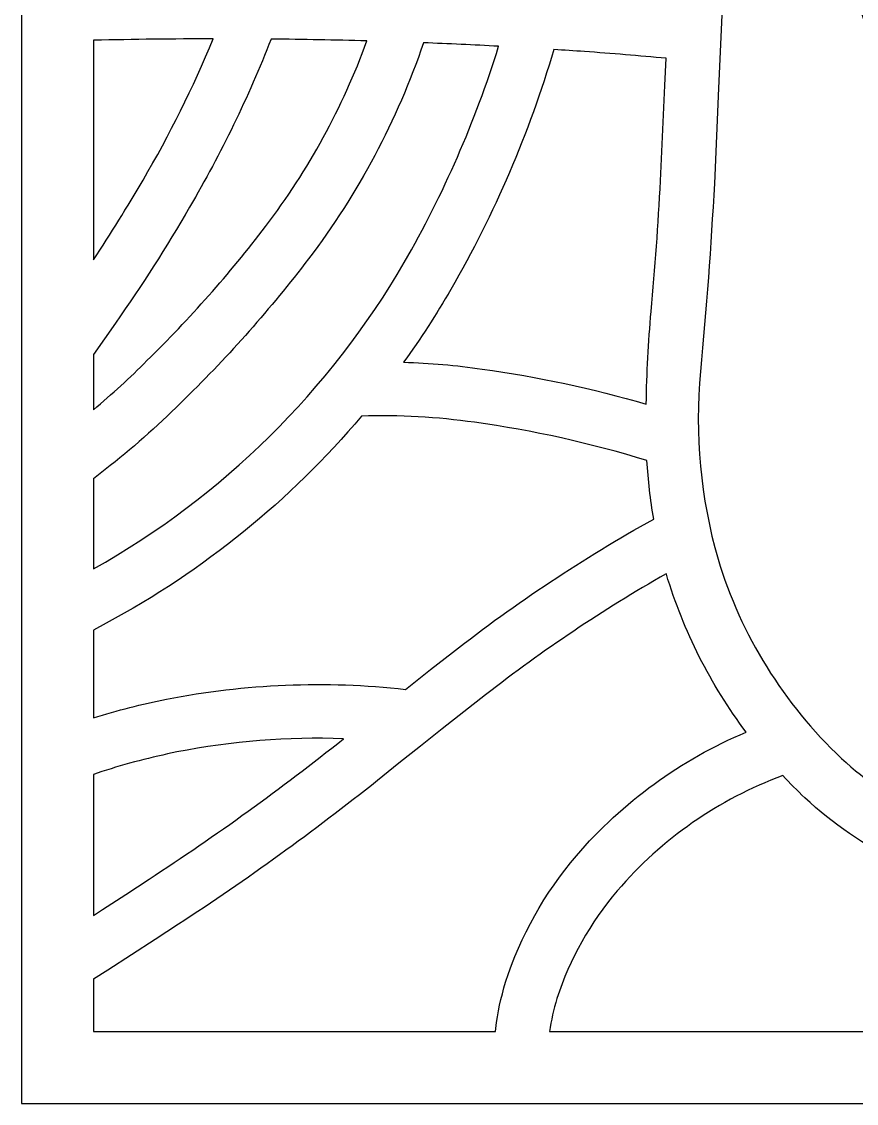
# Model space of a CAD drawing. Header units: centimetres. Extents: x -10 to 9.7, y -11.6 to 10.4.
# Drawn here: x -9.996 to -6.248, y -11.625 to -6.766 of the extents above; entities that cross this region are included whole.
import ezdxf

# ---------------------------------------------------------------- set-up
doc = ezdxf.new("R2010")
doc.units = ezdxf.units.CM
doc.header["$MEASUREMENT"] = 0
doc.layers.add('layer 1', color=7, linetype='Continuous')

msp = doc.modelspace()

# ---------------------------------------------------------------- linework, layer by layer
at = {"layer": 'layer 1', "color": 242}
for points, knots in [([(-9.99646, 10.4016), (-9.99646, 10.4016), (-0.77487, 10.4016), (-0.77487, 10.4016), (-0.77487, 10.4016), (-0.77487, 10.4016), (-0.77487, -11.62463), (-0.77487, -11.62463), (-0.77487, -11.62463), (-0.77487, -11.62463), (-9.99646, -11.62463), (-9.99646, -11.62463), (-9.99646, -11.62463), (-9.99646, -11.62463), (-9.99646, 10.4016), (-9.99646, 10.4016)], [0, 0, 0, 0, 0.2, 0.2, 0.2, 0.2, 0.4, 0.4, 0.4, 0.4, 0.6, 0.6, 0.6, 0.6, 1, 1, 1, 1]), ([(-6.88593, -7.49268), (-6.88593, -7.49268), (-6.86682, -7.06475), (-6.86682, -7.06475), (-6.86682, -7.06475), (-6.86682, -7.06475), (-6.84801, -6.63682), (-6.84801, -6.63682), (-6.84801, -6.63682), (-6.8389, -6.48956), (-6.83464, -6.34203), (-6.83516, -6.19447), (-6.83516, -6.19447), (-6.83487, -6.03091), (-6.85109, -5.86778), (-6.88361, -5.70751), (-6.88361, -5.70751), (-6.93231, -5.48905), (-7.01229, -5.27885), (-7.12104, -5.08328), (-7.12104, -5.08328), (-7.04556, -5.03018), (-6.96765, -4.98065), (-6.88754, -4.9348), (-6.88754, -4.9348), (-6.69684, -4.82169), (-6.49543, -4.72755), (-6.28629, -4.6538), (-6.28629, -4.6538), (-6.36351, -5.02254), (-6.39796, -5.39888), (-6.38894, -5.77555), (-6.38894, -5.77555), (-6.38088, -6.12842), (-6.31585, -6.47756), (-6.19631, -6.80969), (-6.19631, -6.80969), (-6.15462, -6.92122), (-6.10982, -7.03152), (-6.06196, -7.14053), (-6.06196, -7.14053), (-6.01063, -7.25659), (-5.96517, -7.37515), (-5.92574, -7.49577), (-5.92574, -7.49577), (-5.88326, -7.62277), (-5.86111, -7.75572), (-5.86006, -7.88961), (-5.86006, -7.88961), (-5.86052, -7.97748), (-5.86419, -8.06529), (-5.87101, -8.15287), (-5.87101, -8.15287), (-5.89365, -8.5888), (-5.86809, -9.02581), (-5.7948, -9.45617), (-5.7948, -9.45617), (-5.74537, -9.76345), (-5.66363, -10.0646), (-5.55091, -10.35474), (-5.55091, -10.35474), (-5.53655, -10.39168), (-5.52151, -10.42832), (-5.50574, -10.46467), (-5.50574, -10.46467), (-5.51371, -10.46342), (-5.52167, -10.46208), (-5.52964, -10.46067), (-5.52964, -10.46067), (-5.82348, -10.41239), (-6.09661, -10.2782), (-6.31447, -10.07522), (-6.31447, -10.07522), (-6.57469, -9.83061), (-6.76613, -9.52178), (-6.86951, -9.17996), (-6.86951, -9.17996), (-6.94814, -8.9064), (-6.97482, -8.6204), (-6.94821, -8.33701), (-6.94821, -8.33701), (-6.92179, -8.05602), (-6.90104, -7.77453), (-6.88593, -7.49268), (-6.88593, -7.49268), (-6.88593, -7.49268), (-6.88593, -7.49268), (-6.88593, -7.49268)], [0, 0, 0, 0, 0.0434783, 0.0434783, 0.0434783, 0.0434783, 0.0869565, 0.0869565, 0.0869565, 0.0869565, 0.1304348, 0.1304348, 0.1304348, 0.1304348, 0.173913, 0.173913, 0.173913, 0.173913, 0.2173913, 0.2173913, 0.2173913, 0.2173913, 0.2608696, 0.2608696, 0.2608696, 0.2608696, 0.3043478, 0.3043478, 0.3043478, 0.3043478, 0.3478261, 0.3478261, 0.3478261, 0.3478261, 0.3913043, 0.3913043, 0.3913043, 0.3913043, 0.4347826, 0.4347826, 0.4347826, 0.4347826, 0.4782609, 0.4782609, 0.4782609, 0.4782609, 0.5217391, 0.5217391, 0.5217391, 0.5217391, 0.5652174, 0.5652174, 0.5652174, 0.5652174, 0.6086957, 0.6086957, 0.6086957, 0.6086957, 0.6521739, 0.6521739, 0.6521739, 0.6521739, 0.6956522, 0.6956522, 0.6956522, 0.6956522, 0.7391304, 0.7391304, 0.7391304, 0.7391304, 0.7826087, 0.7826087, 0.7826087, 0.7826087, 0.826087, 0.826087, 0.826087, 0.826087, 0.8695652, 0.8695652, 0.8695652, 0.8695652, 0.9130435, 0.9130435, 0.9130435, 0.9130435, 1, 1, 1, 1]), ([(-9.67407, -8.50928), (-9.67407, -8.50928), (-9.67407, -8.26067), (-9.67407, -8.26067), (-9.67407, -8.26067), (-9.67407, -8.26067), (-9.57509, -8.11954), (-9.57509, -8.11954), (-9.57509, -8.11954), (-9.45693, -7.951), (-9.34601, -7.77748), (-9.24273, -7.59944), (-9.24273, -7.59944), (-9.10084, -7.35774), (-8.97839, -7.1052), (-8.87646, -6.8441), (-8.87646, -6.8441), (-8.73299, -6.84554), (-8.5895, -6.8483), (-8.44607, -6.85233), (-8.44607, -6.85233), (-8.55485, -7.15128), (-8.70821, -7.43215), (-8.90087, -7.68528), (-8.90087, -7.68528), (-9.06371, -7.89892), (-9.24182, -8.10046), (-9.43382, -8.28827), (-9.43382, -8.28827), (-9.51039, -8.36572), (-9.59059, -8.43953), (-9.67414, -8.50938), (-9.67414, -8.50938), (-9.67414, -8.50938), (-9.67407, -8.50928), (-9.67407, -8.50928)], [0, 0, 0, 0, 0.1, 0.1, 0.1, 0.1, 0.2, 0.2, 0.2, 0.2, 0.3, 0.3, 0.3, 0.3, 0.4, 0.4, 0.4, 0.4, 0.5, 0.5, 0.5, 0.5, 0.6, 0.6, 0.6, 0.6, 0.7, 0.7, 0.7, 0.7, 0.8, 0.8, 0.8, 0.8, 1, 1, 1, 1]), ([(-9.13647, -6.84289), (-9.22648, -7.06148), (-9.33172, -7.27351), (-9.45146, -7.47734), (-9.45146, -7.47734), (-9.52199, -7.59901), (-9.59623, -7.71851), (-9.67407, -7.83563), (-9.67407, -7.83563), (-9.67407, -7.83563), (-9.67407, -6.84961), (-9.67407, -6.84961), (-9.67407, -6.84961), (-9.67407, -6.84961), (-9.67126, -6.84954), (-9.67126, -6.84954), (-9.67126, -6.84954), (-9.49298, -6.84531), (-9.31465, -6.84315), (-9.13631, -6.84295), (-9.13631, -6.84295), (-9.13631, -6.84295), (-9.13647, -6.84289), (-9.13647, -6.84289)], [0, 0, 0, 0, 0.1428571, 0.1428571, 0.1428571, 0.1428571, 0.2857143, 0.2857143, 0.2857143, 0.2857143, 0.4285714, 0.4285714, 0.4285714, 0.4285714, 0.5714286, 0.5714286, 0.5714286, 0.5714286, 0.7142857, 0.7142857, 0.7142857, 0.7142857, 1, 1, 1, 1]), ([(-9.59915, -8.75993), (-9.48115, -8.66671), (-9.36896, -8.56641), (-9.26315, -8.45959), (-9.26315, -8.45959), (-9.06328, -8.26392), (-8.8779, -8.05408), (-8.70838, -7.83159), (-8.70838, -7.83159), (-8.48514, -7.53788), (-8.31076, -7.21012), (-8.19201, -6.86082), (-8.19201, -6.86082), (-8.07959, -6.86521), (-7.9672, -6.87042), (-7.85484, -6.87642), (-7.85484, -6.87642), (-7.95969, -7.21503), (-8.10191, -7.54096), (-8.27884, -7.84815), (-8.27884, -7.84815), (-8.61241, -8.42321), (-9.09449, -8.89841), (-9.67414, -9.22388), (-9.67414, -9.22388), (-9.67414, -9.22388), (-9.67407, -8.81912), (-9.67407, -8.81912), (-9.67407, -8.81912), (-9.67407, -8.81912), (-9.59915, -8.75993), (-9.59915, -8.75993), (-9.59915, -8.75993), (-9.59915, -8.75993), (-9.59915, -8.75993), (-9.59915, -8.75993)], [0, 0, 0, 0, 0.1, 0.1, 0.1, 0.1, 0.2, 0.2, 0.2, 0.2, 0.3, 0.3, 0.3, 0.3, 0.4, 0.4, 0.4, 0.4, 0.5, 0.5, 0.5, 0.5, 0.6, 0.6, 0.6, 0.6, 0.7, 0.7, 0.7, 0.7, 0.8, 0.8, 0.8, 0.8, 1, 1, 1, 1]), ([(-7.10295, -6.93034), (-7.10295, -6.93034), (-7.10832, -7.0524), (-7.10832, -7.0524), (-7.10832, -7.0524), (-7.10832, -7.0524), (-7.12743, -7.48075), (-7.12743, -7.48075), (-7.12743, -7.48075), (-7.13795, -7.67659), (-7.15201, -7.8722), (-7.16968, -8.06752), (-7.16968, -8.06752), (-7.1823, -8.2061), (-7.18964, -8.34504), (-7.19167, -8.48418), (-7.19167, -8.48418), (-7.43307, -8.41351), (-7.67926, -8.36067), (-7.92839, -8.32606), (-7.92839, -8.32606), (-8.04537, -8.30941), (-8.16317, -8.29938), (-8.28127, -8.29594), (-8.28127, -8.29594), (-8.20536, -8.19056), (-8.13469, -8.08148), (-8.06953, -7.96909), (-8.06953, -7.96909), (-7.87359, -7.629), (-7.71823, -7.26721), (-7.60659, -6.89091), (-7.60659, -6.89091), (-7.56084, -6.89382), (-7.51511, -6.89684), (-7.46939, -6.90002), (-7.46939, -6.90002), (-7.34684, -6.90897), (-7.22435, -6.91909), (-7.102, -6.93043), (-7.102, -6.93043), (-7.102, -6.93043), (-7.10295, -6.93034), (-7.10295, -6.93034)], [0, 0, 0, 0, 0.0833333, 0.0833333, 0.0833333, 0.0833333, 0.1666667, 0.1666667, 0.1666667, 0.1666667, 0.25, 0.25, 0.25, 0.25, 0.3333333, 0.3333333, 0.3333333, 0.3333333, 0.4166667, 0.4166667, 0.4166667, 0.4166667, 0.5, 0.5, 0.5, 0.5, 0.5833333, 0.5833333, 0.5833333, 0.5833333, 0.6666667, 0.6666667, 0.6666667, 0.6666667, 0.75, 0.75, 0.75, 0.75, 0.8333333, 0.8333333, 0.8333333, 0.8333333, 1, 1, 1, 1]), ([(-8.27281, -9.76489), (-8.63073, -9.72516), (-8.99252, -9.74008), (-9.34598, -9.80914), (-9.34598, -9.80914), (-9.45673, -9.83133), (-9.56624, -9.85925), (-9.67407, -9.89282), (-9.67407, -9.89282), (-9.67407, -9.89282), (-9.67407, -9.49914), (-9.67407, -9.49914), (-9.67407, -9.49914), (-9.67407, -9.49914), (-9.61678, -9.46826), (-9.61678, -9.46826), (-9.61678, -9.46826), (-9.17954, -9.23276), (-8.79065, -8.91729), (-8.47012, -8.53796), (-8.47012, -8.53796), (-8.30037, -8.53236), (-8.13043, -8.54157), (-7.96228, -8.5655), (-7.96228, -8.5655), (-7.70014, -8.60188), (-7.4413, -8.65947), (-7.18846, -8.7376), (-7.18846, -8.7376), (-7.18335, -8.82558), (-7.17332, -8.91316), (-7.15841, -8.99998), (-7.15841, -8.99998), (-7.4749, -9.17586), (-7.777, -9.37632), (-8.06209, -9.59953), (-8.06209, -9.59953), (-8.06209, -9.59953), (-8.15996, -9.67603), (-8.15996, -9.67603), (-8.15996, -9.67603), (-8.15996, -9.67603), (-8.25786, -9.75302), (-8.25786, -9.75302), (-8.25786, -9.75302), (-8.25786, -9.75302), (-8.27281, -9.76489), (-8.27281, -9.76489)], [0, 0, 0, 0, 0.0769231, 0.0769231, 0.0769231, 0.0769231, 0.1538462, 0.1538462, 0.1538462, 0.1538462, 0.2307692, 0.2307692, 0.2307692, 0.2307692, 0.3076923, 0.3076923, 0.3076923, 0.3076923, 0.3846154, 0.3846154, 0.3846154, 0.3846154, 0.4615385, 0.4615385, 0.4615385, 0.4615385, 0.5384615, 0.5384615, 0.5384615, 0.5384615, 0.6153846, 0.6153846, 0.6153846, 0.6153846, 0.6923077, 0.6923077, 0.6923077, 0.6923077, 0.7692308, 0.7692308, 0.7692308, 0.7692308, 0.8461538, 0.8461538, 0.8461538, 0.8461538, 1, 1, 1, 1]), ([(-6.74306, -9.95725), (-7.03716, -10.0804), (-7.29823, -10.2706), (-7.50554, -10.51282), (-7.50554, -10.51282), (-7.64799, -10.67939), (-7.75596, -10.87241), (-7.82334, -11.08093), (-7.82334, -11.08093), (-7.84432, -11.14849), (-7.85907, -11.21781), (-7.86736, -11.28805), (-7.86736, -11.28805), (-7.86736, -11.28805), (-7.86903, -11.30224), (-7.86903, -11.30224), (-7.86903, -11.30224), (-7.86903, -11.30224), (-9.67407, -11.30224), (-9.67407, -11.30224), (-9.67407, -11.30224), (-9.67407, -11.30224), (-9.67407, -11.06723), (-9.67407, -11.06723), (-9.67407, -11.06723), (-9.67407, -11.06723), (-9.60898, -11.02564), (-9.60898, -11.02564), (-9.60898, -11.02564), (-9.60898, -11.02564), (-9.50311, -10.9576), (-9.50311, -10.9576), (-9.50311, -10.9576), (-9.50311, -10.9576), (-9.39754, -10.88909), (-9.39754, -10.88909), (-9.39754, -10.88909), (-9.39754, -10.88909), (-9.29229, -10.82007), (-9.29229, -10.82007), (-9.29229, -10.82007), (-8.98432, -10.61944), (-8.68622, -10.40416), (-8.39893, -10.17489), (-8.39893, -10.17489), (-8.39893, -10.17489), (-8.30208, -10.09708), (-8.30208, -10.09708), (-8.30208, -10.09708), (-8.30208, -10.09708), (-8.20519, -10.01979), (-8.20519, -10.01979), (-8.20519, -10.01979), (-8.20519, -10.01979), (-8.10804, -9.94283), (-8.10804, -9.94283), (-8.10804, -9.94283), (-8.10804, -9.94283), (-8.01063, -9.8662), (-8.01063, -9.8662), (-8.01063, -9.8662), (-8.01063, -9.8662), (-7.91302, -9.7899), (-7.91302, -9.7899), (-7.91302, -9.7899), (-7.65648, -9.58901), (-7.38548, -9.40717), (-7.10236, -9.24587), (-7.10236, -9.24587), (-7.10236, -9.24587), (-7.10147, -9.2483), (-7.10147, -9.2483), (-7.10147, -9.2483), (-7.02438, -9.50379), (-6.90314, -9.74372), (-6.74309, -9.95725), (-6.74309, -9.95725), (-6.74309, -9.95725), (-6.74306, -9.95725), (-6.74306, -9.95725)], [0, 0, 0, 0, 0.047619, 0.047619, 0.047619, 0.047619, 0.0952381, 0.0952381, 0.0952381, 0.0952381, 0.1428571, 0.1428571, 0.1428571, 0.1428571, 0.1904762, 0.1904762, 0.1904762, 0.1904762, 0.2380952, 0.2380952, 0.2380952, 0.2380952, 0.2857143, 0.2857143, 0.2857143, 0.2857143, 0.3333333, 0.3333333, 0.3333333, 0.3333333, 0.3809524, 0.3809524, 0.3809524, 0.3809524, 0.4285714, 0.4285714, 0.4285714, 0.4285714, 0.4761905, 0.4761905, 0.4761905, 0.4761905, 0.5238095, 0.5238095, 0.5238095, 0.5238095, 0.5714286, 0.5714286, 0.5714286, 0.5714286, 0.6190476, 0.6190476, 0.6190476, 0.6190476, 0.6666667, 0.6666667, 0.6666667, 0.6666667, 0.7142857, 0.7142857, 0.7142857, 0.7142857, 0.7619048, 0.7619048, 0.7619048, 0.7619048, 0.8095238, 0.8095238, 0.8095238, 0.8095238, 0.8571429, 0.8571429, 0.8571429, 0.8571429, 0.9047619, 0.9047619, 0.9047619, 0.9047619, 1, 1, 1, 1]), ([(-9.42445, -10.61754), (-9.42445, -10.61754), (-9.5293, -10.68634), (-9.5293, -10.68634), (-9.5293, -10.68634), (-9.5293, -10.68634), (-9.63409, -10.75438), (-9.63409, -10.75438), (-9.63409, -10.75438), (-9.63409, -10.75438), (-9.67407, -10.78008), (-9.67407, -10.78008), (-9.67407, -10.78008), (-9.67407, -10.78008), (-9.67407, -10.14677), (-9.67407, -10.14677), (-9.67407, -10.14677), (-9.67407, -10.14677), (-9.63681, -10.13467), (-9.63681, -10.13467), (-9.63681, -10.13467), (-9.52606, -10.09872), (-9.4133, -10.06922), (-9.29914, -10.04634), (-9.29914, -10.04634), (-9.05273, -9.99823), (-8.80163, -9.9782), (-8.55072, -9.98666), (-8.55072, -9.98666), (-8.83168, -10.21081), (-9.12326, -10.4214), (-9.42445, -10.61754), (-9.42445, -10.61754), (-9.42445, -10.61754), (-9.42445, -10.61754), (-9.42445, -10.61754)], [0, 0, 0, 0, 0.1, 0.1, 0.1, 0.1, 0.2, 0.2, 0.2, 0.2, 0.3, 0.3, 0.3, 0.3, 0.4, 0.4, 0.4, 0.4, 0.5, 0.5, 0.5, 0.5, 0.6, 0.6, 0.6, 0.6, 0.7, 0.7, 0.7, 0.7, 0.8, 0.8, 0.8, 0.8, 1, 1, 1, 1]), ([(-4.96565, -11.30221), (-4.96565, -11.30221), (-7.62547, -11.30224), (-7.62547, -11.30224), (-7.62547, -11.30224), (-7.61869, -11.252), (-7.60777, -11.2024), (-7.59283, -11.15396), (-7.59283, -11.15396), (-7.53527, -10.97638), (-7.44314, -10.8119), (-7.32183, -10.67005), (-7.32183, -10.67005), (-7.12245, -10.43704), (-6.86663, -10.25887), (-6.57901, -10.15247), (-6.57901, -10.15247), (-6.54696, -10.18659), (-6.51382, -10.2197), (-6.47967, -10.25175), (-6.47967, -10.25175), (-6.22703, -10.48729), (-5.91067, -10.64291), (-5.56985, -10.69912), (-5.56985, -10.69912), (-5.50673, -10.71003), (-5.44311, -10.7178), (-5.37919, -10.72236), (-5.37919, -10.72236), (-5.28775, -10.88906), (-5.18116, -11.04695), (-5.06074, -11.19408), (-5.06074, -11.19408), (-5.03006, -11.23099), (-4.99833, -11.26707), (-4.96565, -11.30221), (-4.96565, -11.30221), (-4.96565, -11.30221), (-4.96565, -11.30221), (-4.96565, -11.30221)], [0, 0, 0, 0, 0.0909091, 0.0909091, 0.0909091, 0.0909091, 0.1818182, 0.1818182, 0.1818182, 0.1818182, 0.2727273, 0.2727273, 0.2727273, 0.2727273, 0.3636364, 0.3636364, 0.3636364, 0.3636364, 0.4545455, 0.4545455, 0.4545455, 0.4545455, 0.5454545, 0.5454545, 0.5454545, 0.5454545, 0.6363636, 0.6363636, 0.6363636, 0.6363636, 0.7272727, 0.7272727, 0.7272727, 0.7272727, 0.8181818, 0.8181818, 0.8181818, 0.8181818, 1, 1, 1, 1])]:
    msp.add_open_spline(points, degree=3, knots=knots, dxfattribs=at)
at = {"layer": 'layer 1', "lineweight": 9}
for points, knots in [([(-9.99646, 10.4016), (-9.99646, 10.4016), (-0.77487, 10.4016), (-0.77487, 10.4016), (-0.77487, 10.4016), (-0.77487, 10.4016), (-0.77487, -11.62463), (-0.77487, -11.62463), (-0.77487, -11.62463), (-0.77487, -11.62463), (-9.99646, -11.62463), (-9.99646, -11.62463), (-9.99646, -11.62463), (-9.99646, -11.62463), (-9.99646, 10.4016), (-9.99646, 10.4016)], [0, 0, 0, 0, 0.2, 0.2, 0.2, 0.2, 0.4, 0.4, 0.4, 0.4, 0.6, 0.6, 0.6, 0.6, 1, 1, 1, 1]), ([(-6.88593, -7.49268), (-6.88593, -7.49268), (-6.86682, -7.06475), (-6.86682, -7.06475), (-6.86682, -7.06475), (-6.86682, -7.06475), (-6.84801, -6.63682), (-6.84801, -6.63682), (-6.84801, -6.63682), (-6.8389, -6.48956), (-6.83464, -6.34203), (-6.83516, -6.19447), (-6.83516, -6.19447), (-6.83487, -6.03091), (-6.85109, -5.86778), (-6.88361, -5.70751), (-6.88361, -5.70751), (-6.93231, -5.48905), (-7.01229, -5.27885), (-7.12104, -5.08328), (-7.12104, -5.08328), (-7.04556, -5.03018), (-6.96765, -4.98065), (-6.88754, -4.9348), (-6.88754, -4.9348), (-6.69684, -4.82169), (-6.49543, -4.72755), (-6.28629, -4.6538), (-6.28629, -4.6538), (-6.36351, -5.02254), (-6.39796, -5.39888), (-6.38894, -5.77555), (-6.38894, -5.77555), (-6.38088, -6.12842), (-6.31585, -6.47756), (-6.19631, -6.80969), (-6.19631, -6.80969), (-6.15462, -6.92122), (-6.10982, -7.03152), (-6.06196, -7.14053), (-6.06196, -7.14053), (-6.01063, -7.25659), (-5.96517, -7.37515), (-5.92574, -7.49577), (-5.92574, -7.49577), (-5.88326, -7.62277), (-5.86111, -7.75572), (-5.86006, -7.88961), (-5.86006, -7.88961), (-5.86052, -7.97748), (-5.86419, -8.06529), (-5.87101, -8.15287), (-5.87101, -8.15287), (-5.89365, -8.5888), (-5.86809, -9.02581), (-5.7948, -9.45617), (-5.7948, -9.45617), (-5.74537, -9.76345), (-5.66363, -10.0646), (-5.55091, -10.35474), (-5.55091, -10.35474), (-5.53655, -10.39168), (-5.52151, -10.42832), (-5.50574, -10.46467), (-5.50574, -10.46467), (-5.51371, -10.46342), (-5.52167, -10.46208), (-5.52964, -10.46067), (-5.52964, -10.46067), (-5.82348, -10.41239), (-6.09661, -10.2782), (-6.31447, -10.07522), (-6.31447, -10.07522), (-6.57469, -9.83061), (-6.76613, -9.52178), (-6.86951, -9.17996), (-6.86951, -9.17996), (-6.94814, -8.9064), (-6.97482, -8.6204), (-6.94821, -8.33701), (-6.94821, -8.33701), (-6.92179, -8.05602), (-6.90104, -7.77453), (-6.88593, -7.49268)], [0, 0, 0, 0, 0.0454545, 0.0454545, 0.0454545, 0.0454545, 0.0909091, 0.0909091, 0.0909091, 0.0909091, 0.1363636, 0.1363636, 0.1363636, 0.1363636, 0.1818182, 0.1818182, 0.1818182, 0.1818182, 0.2272727, 0.2272727, 0.2272727, 0.2272727, 0.2727273, 0.2727273, 0.2727273, 0.2727273, 0.3181818, 0.3181818, 0.3181818, 0.3181818, 0.3636364, 0.3636364, 0.3636364, 0.3636364, 0.4090909, 0.4090909, 0.4090909, 0.4090909, 0.4545455, 0.4545455, 0.4545455, 0.4545455, 0.5, 0.5, 0.5, 0.5, 0.5454545, 0.5454545, 0.5454545, 0.5454545, 0.5909091, 0.5909091, 0.5909091, 0.5909091, 0.6363636, 0.6363636, 0.6363636, 0.6363636, 0.6818182, 0.6818182, 0.6818182, 0.6818182, 0.7272727, 0.7272727, 0.7272727, 0.7272727, 0.7727273, 0.7727273, 0.7727273, 0.7727273, 0.8181818, 0.8181818, 0.8181818, 0.8181818, 0.8636364, 0.8636364, 0.8636364, 0.8636364, 0.9090909, 0.9090909, 0.9090909, 0.9090909, 1, 1, 1, 1]), ([(-9.67407, -8.50928), (-9.67407, -8.50928), (-9.67407, -8.26067), (-9.67407, -8.26067), (-9.67407, -8.26067), (-9.67407, -8.26067), (-9.57509, -8.11954), (-9.57509, -8.11954), (-9.57509, -8.11954), (-9.45693, -7.951), (-9.34601, -7.77748), (-9.24273, -7.59944), (-9.24273, -7.59944), (-9.10084, -7.35774), (-8.97839, -7.1052), (-8.87646, -6.8441), (-8.87646, -6.8441), (-8.73299, -6.84554), (-8.5895, -6.8483), (-8.44607, -6.85233), (-8.44607, -6.85233), (-8.55485, -7.15128), (-8.70821, -7.43215), (-8.90087, -7.68528), (-8.90087, -7.68528), (-9.06371, -7.89892), (-9.24182, -8.10046), (-9.43382, -8.28827), (-9.43382, -8.28827), (-9.51039, -8.36572), (-9.59059, -8.43953), (-9.67414, -8.50938)], [0, 0, 0, 0, 0.1111111, 0.1111111, 0.1111111, 0.1111111, 0.2222222, 0.2222222, 0.2222222, 0.2222222, 0.3333333, 0.3333333, 0.3333333, 0.3333333, 0.4444444, 0.4444444, 0.4444444, 0.4444444, 0.5555556, 0.5555556, 0.5555556, 0.5555556, 0.6666667, 0.6666667, 0.6666667, 0.6666667, 0.7777778, 0.7777778, 0.7777778, 0.7777778, 1, 1, 1, 1]), ([(-9.13647, -6.84289), (-9.22648, -7.06148), (-9.33172, -7.27351), (-9.45146, -7.47734), (-9.45146, -7.47734), (-9.52199, -7.59901), (-9.59623, -7.71851), (-9.67407, -7.83563), (-9.67407, -7.83563), (-9.67407, -7.83563), (-9.67407, -6.84961), (-9.67407, -6.84961), (-9.67407, -6.84961), (-9.67407, -6.84961), (-9.67126, -6.84954), (-9.67126, -6.84954), (-9.67126, -6.84954), (-9.49298, -6.84531), (-9.31465, -6.84315), (-9.13631, -6.84295)], [0, 0, 0, 0, 0.1666667, 0.1666667, 0.1666667, 0.1666667, 0.3333333, 0.3333333, 0.3333333, 0.3333333, 0.5, 0.5, 0.5, 0.5, 0.6666667, 0.6666667, 0.6666667, 0.6666667, 1, 1, 1, 1]), ([(-9.59915, -8.75993), (-9.48115, -8.66671), (-9.36896, -8.56641), (-9.26315, -8.45959), (-9.26315, -8.45959), (-9.06328, -8.26392), (-8.8779, -8.05408), (-8.70838, -7.83159), (-8.70838, -7.83159), (-8.48514, -7.53788), (-8.31076, -7.21012), (-8.19201, -6.86082), (-8.19201, -6.86082), (-8.07959, -6.86521), (-7.9672, -6.87042), (-7.85484, -6.87642), (-7.85484, -6.87642), (-7.95969, -7.21503), (-8.10191, -7.54096), (-8.27884, -7.84815), (-8.27884, -7.84815), (-8.61241, -8.42321), (-9.09449, -8.89841), (-9.67414, -9.22388), (-9.67414, -9.22388), (-9.67414, -9.22388), (-9.67407, -8.81912), (-9.67407, -8.81912), (-9.67407, -8.81912), (-9.67407, -8.81912), (-9.59915, -8.75993), (-9.59915, -8.75993)], [0, 0, 0, 0, 0.1111111, 0.1111111, 0.1111111, 0.1111111, 0.2222222, 0.2222222, 0.2222222, 0.2222222, 0.3333333, 0.3333333, 0.3333333, 0.3333333, 0.4444444, 0.4444444, 0.4444444, 0.4444444, 0.5555556, 0.5555556, 0.5555556, 0.5555556, 0.6666667, 0.6666667, 0.6666667, 0.6666667, 0.7777778, 0.7777778, 0.7777778, 0.7777778, 1, 1, 1, 1]), ([(-7.10295, -6.93034), (-7.10295, -6.93034), (-7.10832, -7.0524), (-7.10832, -7.0524), (-7.10832, -7.0524), (-7.10832, -7.0524), (-7.12743, -7.48075), (-7.12743, -7.48075), (-7.12743, -7.48075), (-7.13795, -7.67659), (-7.15201, -7.8722), (-7.16968, -8.06752), (-7.16968, -8.06752), (-7.1823, -8.2061), (-7.18964, -8.34504), (-7.19167, -8.48418), (-7.19167, -8.48418), (-7.43307, -8.41351), (-7.67926, -8.36067), (-7.92839, -8.32606), (-7.92839, -8.32606), (-8.04537, -8.30941), (-8.16317, -8.29938), (-8.28127, -8.29594), (-8.28127, -8.29594), (-8.20536, -8.19056), (-8.13469, -8.08148), (-8.06953, -7.96909), (-8.06953, -7.96909), (-7.87359, -7.629), (-7.71823, -7.26721), (-7.60659, -6.89091), (-7.60659, -6.89091), (-7.56084, -6.89382), (-7.51511, -6.89684), (-7.46939, -6.90002), (-7.46939, -6.90002), (-7.34684, -6.90897), (-7.22435, -6.91909), (-7.102, -6.93043), (-7.102, -6.93043), (-7.102, -6.93043), (-7.10295, -6.93034), (-7.10295, -6.93034)], [0, 0, 0, 0, 0.0833333, 0.0833333, 0.0833333, 0.0833333, 0.1666667, 0.1666667, 0.1666667, 0.1666667, 0.25, 0.25, 0.25, 0.25, 0.3333333, 0.3333333, 0.3333333, 0.3333333, 0.4166667, 0.4166667, 0.4166667, 0.4166667, 0.5, 0.5, 0.5, 0.5, 0.5833333, 0.5833333, 0.5833333, 0.5833333, 0.6666667, 0.6666667, 0.6666667, 0.6666667, 0.75, 0.75, 0.75, 0.75, 0.8333333, 0.8333333, 0.8333333, 0.8333333, 1, 1, 1, 1]), ([(-8.27281, -9.76489), (-8.63073, -9.72516), (-8.99252, -9.74008), (-9.34598, -9.80914), (-9.34598, -9.80914), (-9.45673, -9.83133), (-9.56624, -9.85925), (-9.67407, -9.89282), (-9.67407, -9.89282), (-9.67407, -9.89282), (-9.67407, -9.49914), (-9.67407, -9.49914), (-9.67407, -9.49914), (-9.67407, -9.49914), (-9.61678, -9.46826), (-9.61678, -9.46826), (-9.61678, -9.46826), (-9.17954, -9.23276), (-8.79065, -8.91729), (-8.47012, -8.53796), (-8.47012, -8.53796), (-8.30037, -8.53236), (-8.13043, -8.54157), (-7.96228, -8.5655), (-7.96228, -8.5655), (-7.70014, -8.60188), (-7.4413, -8.65947), (-7.18846, -8.7376), (-7.18846, -8.7376), (-7.18335, -8.82558), (-7.17332, -8.91316), (-7.15841, -8.99998), (-7.15841, -8.99998), (-7.4749, -9.17586), (-7.777, -9.37632), (-8.06209, -9.59953), (-8.06209, -9.59953), (-8.06209, -9.59953), (-8.15996, -9.67603), (-8.15996, -9.67603), (-8.15996, -9.67603), (-8.15996, -9.67603), (-8.25786, -9.75302), (-8.25786, -9.75302), (-8.25786, -9.75302), (-8.25786, -9.75302), (-8.27281, -9.76489), (-8.27281, -9.76489)], [0, 0, 0, 0, 0.0769231, 0.0769231, 0.0769231, 0.0769231, 0.1538462, 0.1538462, 0.1538462, 0.1538462, 0.2307692, 0.2307692, 0.2307692, 0.2307692, 0.3076923, 0.3076923, 0.3076923, 0.3076923, 0.3846154, 0.3846154, 0.3846154, 0.3846154, 0.4615385, 0.4615385, 0.4615385, 0.4615385, 0.5384615, 0.5384615, 0.5384615, 0.5384615, 0.6153846, 0.6153846, 0.6153846, 0.6153846, 0.6923077, 0.6923077, 0.6923077, 0.6923077, 0.7692308, 0.7692308, 0.7692308, 0.7692308, 0.8461538, 0.8461538, 0.8461538, 0.8461538, 1, 1, 1, 1]), ([(-6.74306, -9.95725), (-7.03716, -10.0804), (-7.29823, -10.2706), (-7.50554, -10.51282), (-7.50554, -10.51282), (-7.64799, -10.67939), (-7.75596, -10.87241), (-7.82334, -11.08093), (-7.82334, -11.08093), (-7.84432, -11.14849), (-7.85907, -11.21781), (-7.86736, -11.28805), (-7.86736, -11.28805), (-7.86736, -11.28805), (-7.86903, -11.30224), (-7.86903, -11.30224), (-7.86903, -11.30224), (-7.86903, -11.30224), (-9.67407, -11.30224), (-9.67407, -11.30224), (-9.67407, -11.30224), (-9.67407, -11.30224), (-9.67407, -11.06723), (-9.67407, -11.06723), (-9.67407, -11.06723), (-9.67407, -11.06723), (-9.60898, -11.02564), (-9.60898, -11.02564), (-9.60898, -11.02564), (-9.60898, -11.02564), (-9.50311, -10.9576), (-9.50311, -10.9576), (-9.50311, -10.9576), (-9.50311, -10.9576), (-9.39754, -10.88909), (-9.39754, -10.88909), (-9.39754, -10.88909), (-9.39754, -10.88909), (-9.29229, -10.82007), (-9.29229, -10.82007), (-9.29229, -10.82007), (-8.98432, -10.61944), (-8.68622, -10.40416), (-8.39893, -10.17489), (-8.39893, -10.17489), (-8.39893, -10.17489), (-8.30208, -10.09708), (-8.30208, -10.09708), (-8.30208, -10.09708), (-8.30208, -10.09708), (-8.20519, -10.01979), (-8.20519, -10.01979), (-8.20519, -10.01979), (-8.20519, -10.01979), (-8.10804, -9.94283), (-8.10804, -9.94283), (-8.10804, -9.94283), (-8.10804, -9.94283), (-8.01063, -9.8662), (-8.01063, -9.8662), (-8.01063, -9.8662), (-8.01063, -9.8662), (-7.91302, -9.7899), (-7.91302, -9.7899), (-7.91302, -9.7899), (-7.65648, -9.58901), (-7.38548, -9.40717), (-7.10236, -9.24587), (-7.10236, -9.24587), (-7.10236, -9.24587), (-7.10147, -9.2483), (-7.10147, -9.2483), (-7.10147, -9.2483), (-7.02438, -9.50379), (-6.90314, -9.74372), (-6.74309, -9.95725)], [0, 0, 0, 0, 0.05, 0.05, 0.05, 0.05, 0.1, 0.1, 0.1, 0.1, 0.15, 0.15, 0.15, 0.15, 0.2, 0.2, 0.2, 0.2, 0.25, 0.25, 0.25, 0.25, 0.3, 0.3, 0.3, 0.3, 0.35, 0.35, 0.35, 0.35, 0.4, 0.4, 0.4, 0.4, 0.45, 0.45, 0.45, 0.45, 0.5, 0.5, 0.5, 0.5, 0.55, 0.55, 0.55, 0.55, 0.6, 0.6, 0.6, 0.6, 0.65, 0.65, 0.65, 0.65, 0.7, 0.7, 0.7, 0.7, 0.75, 0.75, 0.75, 0.75, 0.8, 0.8, 0.8, 0.8, 0.85, 0.85, 0.85, 0.85, 0.9, 0.9, 0.9, 0.9, 1, 1, 1, 1]), ([(-9.42445, -10.61754), (-9.42445, -10.61754), (-9.5293, -10.68634), (-9.5293, -10.68634), (-9.5293, -10.68634), (-9.5293, -10.68634), (-9.63409, -10.75438), (-9.63409, -10.75438), (-9.63409, -10.75438), (-9.63409, -10.75438), (-9.67407, -10.78008), (-9.67407, -10.78008), (-9.67407, -10.78008), (-9.67407, -10.78008), (-9.67407, -10.14677), (-9.67407, -10.14677), (-9.67407, -10.14677), (-9.67407, -10.14677), (-9.63681, -10.13467), (-9.63681, -10.13467), (-9.63681, -10.13467), (-9.52606, -10.09872), (-9.4133, -10.06922), (-9.29914, -10.04634), (-9.29914, -10.04634), (-9.05273, -9.99823), (-8.80163, -9.9782), (-8.55072, -9.98666), (-8.55072, -9.98666), (-8.83168, -10.21081), (-9.12326, -10.4214), (-9.42445, -10.61754)], [0, 0, 0, 0, 0.1111111, 0.1111111, 0.1111111, 0.1111111, 0.2222222, 0.2222222, 0.2222222, 0.2222222, 0.3333333, 0.3333333, 0.3333333, 0.3333333, 0.4444444, 0.4444444, 0.4444444, 0.4444444, 0.5555556, 0.5555556, 0.5555556, 0.5555556, 0.6666667, 0.6666667, 0.6666667, 0.6666667, 0.7777778, 0.7777778, 0.7777778, 0.7777778, 1, 1, 1, 1]), ([(-4.96565, -11.30221), (-4.96565, -11.30221), (-7.62547, -11.30224), (-7.62547, -11.30224), (-7.62547, -11.30224), (-7.61869, -11.252), (-7.60777, -11.2024), (-7.59283, -11.15396), (-7.59283, -11.15396), (-7.53527, -10.97638), (-7.44314, -10.8119), (-7.32183, -10.67005), (-7.32183, -10.67005), (-7.12245, -10.43704), (-6.86663, -10.25887), (-6.57901, -10.15247), (-6.57901, -10.15247), (-6.54696, -10.18659), (-6.51382, -10.2197), (-6.47967, -10.25175), (-6.47967, -10.25175), (-6.22703, -10.48729), (-5.91067, -10.64291), (-5.56985, -10.69912), (-5.56985, -10.69912), (-5.50673, -10.71003), (-5.44311, -10.7178), (-5.37919, -10.72236), (-5.37919, -10.72236), (-5.28775, -10.88906), (-5.18116, -11.04695), (-5.06074, -11.19408), (-5.06074, -11.19408), (-5.03006, -11.23099), (-4.99833, -11.26707), (-4.96565, -11.30221)], [0, 0, 0, 0, 0.1, 0.1, 0.1, 0.1, 0.2, 0.2, 0.2, 0.2, 0.3, 0.3, 0.3, 0.3, 0.4, 0.4, 0.4, 0.4, 0.5, 0.5, 0.5, 0.5, 0.6, 0.6, 0.6, 0.6, 0.7, 0.7, 0.7, 0.7, 0.8, 0.8, 0.8, 0.8, 1, 1, 1, 1])]:
    msp.add_open_spline(points, degree=3, knots=knots, dxfattribs=at)

doc.saveas('drawing.dxf')
